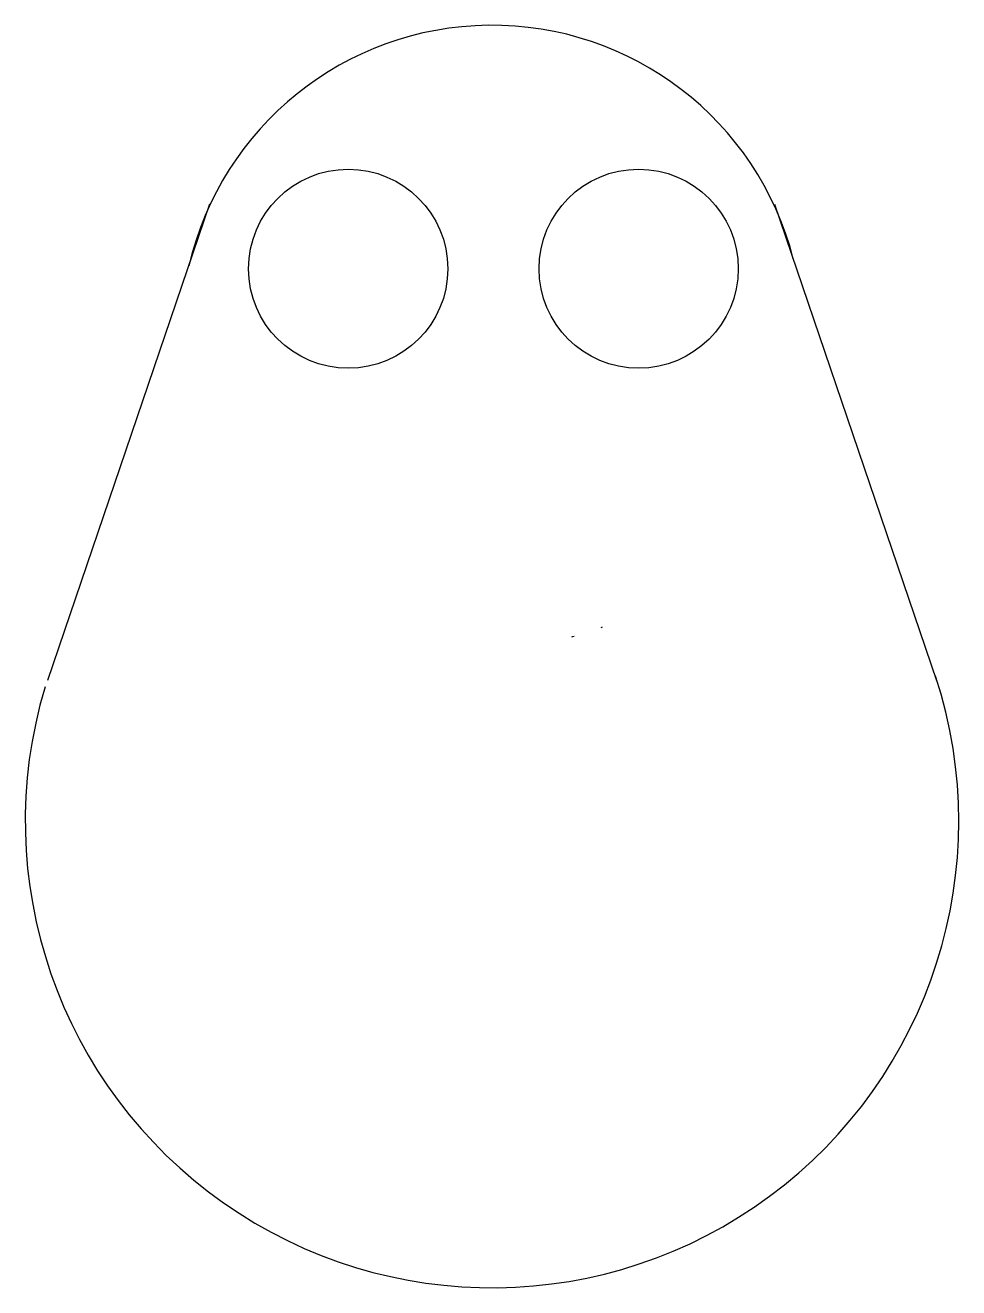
# Model space of a CAD drawing. Extents: x 67 to 73, y 217 to 225.12.
import ezdxf

# ---------------------------------------------------------------- set-up
doc = ezdxf.new("R2010")
doc.units = 0
doc.header["$LTSCALE"] = 6
doc.layers.add('2', color=1, linetype='CONTINUOUS')

msp = doc.modelspace()

# ---------------------------------------------------------------- linework, layer by layer
at = {"layer": '2', "color": 0}
for p, q in [((68.1847, 223.969), (67.1421, 220.9057)), ((71.8153, 223.969), (72.8579, 220.9057))]:
    msp.add_line(p, q, dxfattribs=at)
for centre in [(69.0757, 223.5526), (70.9424, 223.5526)]:
    msp.add_circle(centre, 0.6403, dxfattribs=at)
for centre, radius, start, end in [((70, 223.1185), 2, 14.43772, 166.88973), ((70, 223.1185), 2, 290.56147, 290.80896), ((70, 223.1185), 2, 284.84384, 285.3191), ((70, 220), 3, 163.27215, 18.10787)]:
    msp.add_arc(centre, radius, start, end, dxfattribs=at)

doc.saveas('drawing.dxf')
